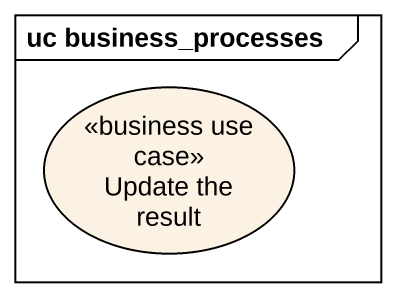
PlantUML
@startuml
mainframe uc business_processes
usecase "Update the result" as Update_the_result <<business use case>>
@enduml
